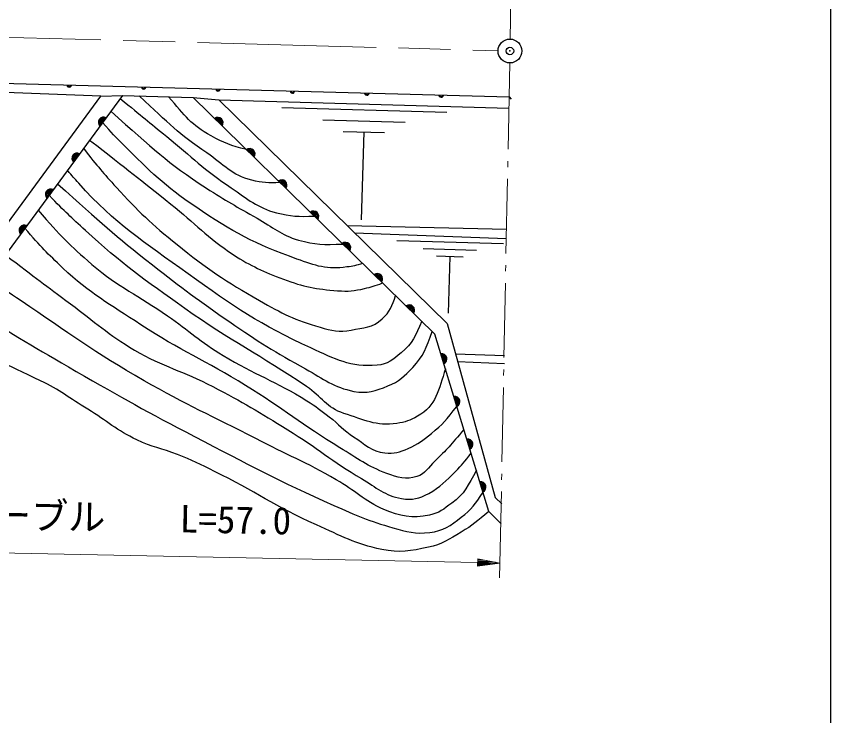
# Model space of a CAD drawing. Units: millimetres, scale not verified. Extents: x 40000 to 680000, y 20000 to 380000.
# Drawn here: x 524277 to 579000, y 260799 to 307773 of the extents above; entities that cross this region are included whole.
import ezdxf
from ezdxf.enums import TextEntityAlignment as Align

# ---------------------------------------------------------------- set-up
doc = ezdxf.new("R2010")
doc.units = ezdxf.units.MM
doc.header["$LTSCALE"] = 1000
doc.header["$PDMODE"] = 32
doc.header["$PDSIZE"] = 500
doc.linetypes.add('CHAIN', pattern=[18.5, 12, -1.5, 3.5, -1.5])
for name, color, linetype, lineweight in [('M-BGD', 7, 'Continuous', 25), ('M-BGD-HTXT', 7, 'Continuous', 13), ('M-BMK', 2, 'CHAIN', 13), ('M-BMK-SRVR', 3, 'Continuous', 25), ('M-STR-HTXT', 7, 'Continuous', 13), ('M-TTL-BAND', 7, 'Continuous', 25)]:
    doc.layers.add(name, color=color, linetype=linetype, lineweight=lineweight)
doc.layers.add('M-OTRS', color=6, linetype='Continuous')
doc.styles.add('ＭＳ ゴシック', font='')
doc.styles.get('ＭＳ ゴシック').set_extended_font_data('MS Gothic')

msp = doc.modelspace()

# ---------------------------------------------------------------- linework, layer by layer
at = {"layer": 'M-BGD'}
for p, q in [((537879, 302157), (557378, 301608)), ((557387, 302358), (557533, 302204)), ((542123, 301637), (553205, 301326)), ((544873, 300821), (550414, 300665)), ((546237, 300043), (549008, 299965)), ((547622, 300004), (547456, 294093)), ((546500, 293714), (557233, 293478)), ((547001, 293223), (557222, 292849)), ((549844, 292705), (557012, 292503)), ((551623, 292177), (555207, 292076)), ((552505, 291674), (554297, 291623)), ((553401, 291648), (553294, 287825)), ((553782, 285112), (557081, 284999)), ((553928, 284587), (557072, 284449))]:
    msp.add_line(p, q, dxfattribs=at)
for points in [[(499920, 303744), (508283, 303688), (557387, 302358)], [(497705, 303048), (498583, 302959), (499130, 297554), (517637, 285635), (529968, 302415), (531405, 302452)], [(529968, 302415), (516574, 302924), (498583, 302959)], [(531405, 302452), (518134, 284410), (498543, 297007), (498032, 302497)], [(531405, 302452), (536170, 302321), (537879, 302157), (553224, 287129), (556458, 275449), (556895, 275036)], [(556861, 273674), (556036, 274523), (552409, 286425), (536170, 302321)]]:
    msp.add_lwpolyline(points, dxfattribs=at)
for centre, radius, start, end in [((527837, 303158), 150, 178.4485, 358.4485), ((527837, 303158), 120, 178.4485, 358.4485), ((527837, 303158), 100, 178.4485, 358.4485), ((527837, 303158), 100, 178.4485, 358.4485), ((527837, 303158), 100, 178.4485, 358.4485), ((527837, 303158), 100, 178.4485, 358.4485), ((532835, 303023), 150, 178.4485, 358.4485), ((532835, 303023), 120, 178.4485, 358.4485), ((532835, 303023), 100, 178.4485, 358.4485), ((532835, 303023), 100, 178.4485, 358.4485), ((532835, 303023), 100, 178.4485, 358.4485), ((532835, 303023), 100, 178.4485, 358.4485), ((537833, 302888), 150, 178.4485, 358.4485), ((537833, 302888), 120, 178.4485, 358.4485), ((537833, 302888), 100, 178.4485, 358.4485), ((537833, 302888), 100, 178.4485, 358.4485), ((537833, 302888), 100, 178.4485, 358.4485), ((537833, 302888), 100, 178.4485, 358.4485), ((542831, 302752), 150, 178.4485, 358.4485), ((542831, 302752), 120, 178.4485, 358.4485), ((542831, 302752), 100, 178.4485, 358.4485), ((542831, 302752), 100, 178.4485, 358.4485), ((542831, 302752), 100, 178.4485, 358.4485), ((542831, 302752), 100, 178.4485, 358.4485), ((547829, 302617), 150, 178.4485, 358.4485), ((547829, 302617), 120, 178.4485, 358.4485), ((547829, 302617), 100, 178.4485, 358.4485), ((547829, 302617), 100, 178.4485, 358.4485), ((547829, 302617), 100, 178.4485, 358.4485), ((547829, 302617), 100, 178.4485, 358.4485), ((552828, 302482), 150, 178.4485, 358.4485), ((552828, 302482), 120, 178.4485, 358.4485), ((552828, 302482), 100, 178.4485, 358.4485), ((552828, 302482), 100, 178.4485, 358.4485), ((552828, 302482), 100, 178.4485, 358.4485), ((552828, 302482), 100, 178.4485, 358.4485), ((530146, 300649), 354, 62.46, 224.8651), ((537820, 300630), 354, 324.4085, 126.8136), ((530146, 300649), 283, 64.684, 222.6411), ((530146, 300649), 212, 68.4303, 218.8948), ((530146, 300649), 142, 76.1421, 211.1831), ((530146, 300649), 100, 86.4597, 200.8654), ((530146, 300649), 100, 86.4597, 200.8654), ((537820, 300630), 283, 326.6325, 124.5896), ((537820, 300630), 212, 330.3788, 120.8433), ((537820, 300630), 142, 338.0906, 113.1316), ((537820, 300630), 100, 348.4082, 102.8139), ((537820, 300630), 100, 348.4082, 102.8139), ((539964, 298531), 354, 324.4085, 126.8136), ((539964, 298531), 283, 326.6325, 124.5896), ((528369, 298232), 354, 62.46, 224.8651), ((528369, 298232), 283, 64.684, 222.6411), ((528369, 298232), 212, 68.4303, 218.8948), ((528369, 298232), 142, 76.1421, 211.1831), ((528369, 298232), 100, 86.4597, 200.8654), ((528369, 298232), 100, 86.4597, 200.8654), ((539964, 298531), 212, 330.3788, 120.8433), ((539964, 298531), 142, 338.0906, 113.1316), ((539964, 298531), 100, 348.4082, 102.8139), ((539964, 298531), 100, 348.4082, 102.8139), ((542108, 296433), 354, 324.4085, 126.8136), ((542108, 296433), 283, 326.6325, 124.5896), ((542108, 296433), 212, 330.3788, 120.8433), ((526591, 295816), 354, 62.46, 224.8651), ((526591, 295816), 283, 64.684, 222.6411), ((542108, 296433), 142, 338.0906, 113.1316), ((542108, 296433), 100, 348.4082, 102.8139), ((542108, 296433), 100, 348.4082, 102.8139), ((526591, 295816), 212, 68.4303, 218.8948), ((526591, 295816), 142, 76.1421, 211.1831), ((526591, 295816), 100, 86.4597, 200.8654), ((526591, 295816), 100, 86.4597, 200.8654), ((544251, 294334), 354, 324.4085, 126.8136), ((544251, 294334), 283, 326.6325, 124.5896), ((544251, 294334), 212, 330.3788, 120.8433), ((544251, 294334), 142, 338.0906, 113.1316), ((544251, 294334), 100, 348.4082, 102.8139), ((544251, 294334), 100, 348.4082, 102.8139), ((524813, 293399), 354, 62.46, 224.8651), ((524813, 293399), 283, 64.684, 222.6411), ((524813, 293399), 212, 68.4303, 218.8948), ((524813, 293399), 142, 76.1421, 211.1831), ((524813, 293399), 100, 86.4597, 200.8654), ((524813, 293399), 100, 86.4597, 200.8654), ((546395, 292236), 354, 324.4085, 126.8136), ((546395, 292236), 283, 326.6325, 124.5896), ((546395, 292236), 212, 330.3788, 120.8433), ((546395, 292236), 142, 338.0906, 113.1316), ((546395, 292236), 100, 348.4082, 102.8139), ((546395, 292236), 100, 348.4082, 102.8139), ((548539, 290137), 354, 324.4085, 126.8136), ((548539, 290137), 283, 326.6325, 124.5896), ((548539, 290137), 212, 330.3788, 120.8433), ((548539, 290137), 142, 338.0906, 113.1316), ((548539, 290137), 100, 348.4082, 102.8139), ((548539, 290137), 100, 348.4082, 102.8139), ((550683, 288038), 354, 324.4085, 126.8136), ((550683, 288038), 283, 326.6325, 124.5896), ((550683, 288038), 212, 330.3788, 120.8433), ((550683, 288038), 142, 338.0906, 113.1316), ((550683, 288038), 100, 348.4082, 102.8139), ((550683, 288038), 100, 348.4082, 102.8139), ((552859, 284763), 354, 295.7482, 98.1533), ((552859, 284763), 283, 297.9722, 95.9293), ((552859, 284763), 212, 301.7185, 92.183), ((552859, 284763), 142, 309.4303, 84.4712), ((552859, 284763), 100, 319.7479, 74.1536), ((552859, 284763), 100, 319.7479, 74.1536), ((553733, 281893), 354, 295.7482, 98.1533), ((553733, 281893), 283, 297.9722, 95.9293), ((553733, 281893), 212, 301.7185, 92.183), ((553733, 281893), 142, 309.4303, 84.4712), ((553733, 281893), 100, 319.7479, 74.1536), ((553733, 281893), 100, 319.7479, 74.1536), ((554608, 279023), 354, 295.7482, 98.1533), ((554608, 279023), 283, 297.9722, 95.9293), ((554608, 279023), 212, 301.7185, 92.183), ((554608, 279023), 142, 309.4303, 84.4712), ((554608, 279023), 100, 319.7479, 74.1536), ((554608, 279023), 100, 319.7479, 74.1536), ((555483, 276154), 354, 295.7482, 98.1533), ((555483, 276154), 283, 297.9722, 95.9293), ((555483, 276154), 212, 301.7185, 92.183), ((555483, 276154), 142, 309.4303, 84.4712), ((555483, 276154), 100, 319.7479, 74.1536), ((555483, 276154), 100, 319.7479, 74.1536)]:
    msp.add_arc(centre, radius, start, end, dxfattribs=at)
for points, knots in [([(531265, 302261), (532771, 301008), (533160, 300689), (534385, 299694), (536064, 298331), (536918, 297445), (538720, 296248), (539849, 295499), (540448, 294914), (541762, 294582), (542731, 294338), (543203, 294309), (544311, 294352)], [0, 0, 0, 0, 1, 1, 1, 2, 2, 2, 3, 3, 3, 4, 4, 4, 4]), ([(542015, 296599), (541192, 296553), (540829, 296600), (540095, 296766), (538754, 297070), (538226, 297824), (537087, 298594), (535165, 299894), (534566, 300539), (532543, 302421)], [0, 0, 0, 0, 1, 1, 1, 2, 2, 2, 3, 3, 3, 3]), ([(539750, 298817), (538670, 299095), (538247, 299261), (537372, 299737), (536039, 300463), (535619, 301078), (534510, 302367)], [0, 0, 0, 0, 1, 1, 1, 2, 2, 2, 2]), ([(530627, 301394), (533518, 298852), (534351, 297981), (537054, 296232), (538351, 295394), (539108, 294972), (540451, 294210), (541520, 293605), (542053, 293086), (543234, 292746), (544363, 292422), (544922, 292431), (546230, 292473)], [0, 0, 0, 0, 1, 1, 1, 2, 2, 2, 3, 3, 3, 4, 4, 4, 4]), ([(547553, 291178), (547103, 291017), (546908, 290998), (546485, 290935), (545175, 290737), (544383, 291020), (543137, 291468), (540324, 292479), (538805, 293290), (536334, 294971), (534278, 296369), (533250, 297347), (531506, 299120), (530934, 299701), (530724, 299900), (530072, 300639)], [0, 0, 0, 0, 1, 1, 1, 2, 2, 2, 3, 3, 3, 4, 4, 4, 5, 5, 5, 5]), ([(529203, 299458), (531861, 297386), (532543, 296859), (534660, 295165), (536307, 293847), (537090, 292918), (538858, 291768), (540087, 290968), (540862, 290645), (542231, 290118), (543587, 289595), (544421, 289457), (545870, 289341), (546572, 289285), (546979, 289335), (547666, 289487), (548156, 289595), (548347, 289654), (548894, 289865)], [0, 0, 0, 0, 1, 1, 1, 2, 2, 2, 3, 3, 3, 4, 4, 4, 5, 5, 5, 6, 6, 6, 6]), ([(528796, 298905), (529785, 297633), (530101, 297272), (531000, 296281), (532469, 294662), (533374, 293817), (535077, 292447), (537113, 290809), (538338, 289979), (540609, 288686), (542121, 287825), (543008, 287354), (544685, 286891), (545474, 286673), (545967, 286549), (546772, 286696), (547624, 286853), (548227, 286856), (548859, 287449), (549374, 287932), (549539, 288321), (549766, 289012)], [0, 0, 0, 0, 1, 1, 1, 2, 2, 2, 3, 3, 3, 4, 4, 4, 5, 5, 5, 6, 6, 6, 7, 7, 7, 7]), ([(551524, 287290), (551089, 286320), (550914, 285795), (550145, 285180), (549585, 284733), (549233, 284388), (548519, 284331), (546732, 284187), (545709, 284749), (544079, 285495), (540657, 287061), (538877, 288264), (535829, 290470), (532808, 292656), (530966, 293783), (528477, 296560), (528174, 296898), (528047, 297013), (527717, 297438)], [0, 0, 0, 0, 1, 1, 1, 2, 2, 2, 3, 3, 3, 4, 4, 4, 5, 5, 5, 6, 6, 6, 6]), ([(527044, 296523), (530029, 293858), (530846, 293096), (533427, 291076), (535412, 289523), (536545, 288675), (538619, 287242), (540546, 285913), (541664, 285216), (543715, 284088), (544941, 283414), (545592, 282847), (546966, 282584), (547852, 282414), (548412, 282606), (549247, 282948), (550000, 283255), (550360, 283597), (550921, 284185), (551663, 284962), (551812, 285498), (552225, 286605)], [0, 0, 0, 0, 1, 1, 1, 2, 2, 2, 3, 3, 3, 4, 4, 4, 5, 5, 5, 6, 6, 6, 7, 7, 7, 7]), ([(553115, 284106), (552643, 282692), (552509, 281601), (551237, 280909), (550734, 280636), (550420, 280507), (549854, 280424), (548450, 280220), (547638, 280673), (546287, 281104), (545141, 281468), (544784, 282226), (543788, 282899), (540640, 285025), (538702, 285953), (535603, 288148), (532896, 290065), (531360, 291141), (528922, 293389), (527945, 294289), (527594, 294599), (526477, 295752)], [0, 0, 0, 0, 1, 1, 1, 2, 2, 2, 3, 3, 3, 4, 4, 4, 5, 5, 5, 6, 6, 6, 7, 7, 7, 7]), ([(525737, 294746), (527298, 292974), (527833, 292409), (529359, 291109), (531183, 289553), (532468, 289029), (534438, 287663), (535912, 286641), (536633, 285911), (538175, 284994), (540322, 283716), (541674, 283261), (543804, 281953), (544421, 281574), (544731, 281307), (545308, 280869), (545966, 280370), (546249, 279975), (546942, 279526), (547718, 279024), (548127, 278547), (549045, 278443), (549665, 278372), (550036, 278514), (550614, 278750), (551282, 279023), (551599, 279307), (552167, 279753), (552936, 280356), (553172, 280689), (553888, 281571)], [0, 0, 0, 0, 1, 1, 1, 2, 2, 2, 3, 3, 3, 4, 4, 4, 5, 5, 5, 6, 6, 6, 7, 7, 7, 8, 8, 8, 9, 9, 9, 10, 10, 10, 10]), ([(554358, 280029), (553471, 278990), (553225, 278663), (552393, 277893), (551940, 277473), (551785, 277044), (551196, 276857), (550439, 276617), (549919, 276792), (549174, 277068), (547856, 277556), (547218, 278064), (546020, 278798), (543493, 280348), (542202, 281411), (539687, 282980), (536992, 284661), (535301, 285307), (532650, 287056), (530538, 288450), (529253, 289132), (527409, 290866), (526356, 291857), (525961, 292246), (524858, 293551)], [0, 0, 0, 0, 1, 1, 1, 2, 2, 2, 3, 3, 3, 4, 4, 4, 5, 5, 5, 6, 6, 6, 7, 7, 7, 8, 8, 8, 8]), ([(523538, 291756), (525652, 290148), (526195, 289733), (527919, 288464), (529586, 287236), (530427, 286404), (532214, 285358), (534171, 284211), (535468, 283957), (537479, 282907), (539497, 281854), (540584, 281183), (542526, 279996), (544504, 278786), (545476, 277892), (547476, 276720), (548489, 276126), (549012, 275584), (550169, 275385), (550882, 275263), (551354, 275380), (551989, 275725), (552788, 276159), (553148, 276556), (553784, 277205), (554227, 277657), (554385, 277837), (554846, 278429)], [0, 0, 0, 0, 1, 1, 1, 2, 2, 2, 3, 3, 3, 4, 4, 4, 5, 5, 5, 6, 6, 6, 7, 7, 7, 8, 8, 8, 9, 9, 9, 9]), ([(555194, 277286), (554621, 276246), (554412, 275709), (553542, 275070), (553005, 274676), (552689, 274403), (552037, 274269), (550858, 274026), (550087, 274185), (548980, 274657), (547626, 275235), (547055, 275914), (545777, 276647), (543719, 277828), (542477, 278326), (540366, 279413), (537435, 280923), (535733, 281660), (532869, 283295), (529524, 285205), (527795, 286516), (524595, 288658), (523722, 289242), (523441, 289426), (522364, 290161)], [0, 0, 0, 0, 1, 1, 1, 2, 2, 2, 3, 3, 3, 4, 4, 4, 5, 5, 5, 6, 6, 6, 7, 7, 7, 8, 8, 8, 8]), ([(520992, 288296), (524495, 286149), (525422, 285585), (528307, 283926), (531374, 282163), (533099, 281184), (536241, 279559), (539867, 277684), (541873, 276571), (545607, 274924), (547128, 274254), (547986, 273865), (549587, 273420), (550526, 273159), (551094, 272992), (552062, 273104), (552971, 273210), (553450, 273562), (554173, 274124), (554864, 274660), (555103, 275006), (555643, 275813)], [0, 0, 0, 0, 1, 1, 1, 2, 2, 2, 3, 3, 3, 4, 4, 4, 5, 5, 5, 6, 6, 6, 7, 7, 7, 7]), ([(556036, 274523), (555228, 273830), (554952, 273597), (554173, 273129), (553359, 272639), (552893, 272311), (551965, 272110), (550769, 271850), (550034, 271721), (548835, 271964), (547039, 272329), (546120, 272876), (544443, 273614), (541680, 274830), (540316, 275888), (537600, 277205), (536635, 277673), (536098, 277948), (535101, 278346), (534054, 278763), (533398, 278825), (532383, 279316), (531015, 279978), (530380, 280586), (529084, 281379), (527847, 282135), (527210, 282663), (525905, 283295), (523574, 284425), (522237, 285001), (519815, 285916), (519639, 285982), (519582, 286007), (519365, 286084)], [0, 0, 0, 0, 1, 1, 1, 2, 2, 2, 3, 3, 3, 4, 4, 4, 5, 5, 5, 6, 6, 6, 7, 7, 7, 8, 8, 8, 9, 9, 9, 10, 10, 10, 11, 11, 11, 11])]:
    msp.add_open_spline(points, degree=3, knots=knots, dxfattribs=at)
at = {"layer": 'M-BGD-HTXT'}
for p, q in [((557548, 311074), (557461, 306242)), ((557431, 304642), (557318, 298846)), ((557302, 298046), (557295, 297646)), ((557279, 296846), (557181, 291847)), ((557166, 291047), (557158, 290647)), ((557142, 289848), (557045, 284848)), ((557029, 284049), (557021, 283649)), ((557006, 282849), (556908, 277850)), ((556893, 277050), (556885, 276650)), ((556869, 275850), (556756, 270054))]:
    msp.add_line(p, q, dxfattribs=at)
at = {"layer": 'M-BMK'}
msp.add_lwpolyline([(462060, 301560), (465693, 302528), (469672, 303460), (474668, 304476), (480171, 305407), (486352, 306169), (492448, 306677), (496596, 306931), (499475, 307016), (556647, 305463)], dxfattribs=at)
at = {"layer": 'M-BMK-SRVR'}
msp.add_circle((557447, 305442), 800, dxfattribs=at)
at = {"layer": 'M-OTRS'}
msp.add_point((557447, 305442), dxfattribs=at)
at = {"layer": 'M-STR-HTXT'}
for p, q in [((555276, 271084), (500898, 272179)), ((555281, 271334), (555271, 270834)), ((556776, 271054), (555271, 270834)), ((555572, 270878), (555272, 270884)), ((555273, 270934), (555873, 270922)), ((556174, 270966), (555274, 270984)), ((555275, 271034), (556475, 271010)), ((556776, 271054), (555276, 271084)), ((555277, 271134), (556477, 271110)), ((556178, 271166), (555278, 271184)), ((555279, 271234), (555879, 271222)), ((555580, 271278), (555280, 271284)), ((556776, 271054), (555281, 271334))]:
    msp.add_line(p, q, dxfattribs=at)
at = {"layer": 'M-TTL-BAND'}
msp.add_line((579000, 20000), (579000, 370000), dxfattribs=at)

# ---------------------------------------------------------------- texts
at = {"layer": 'M-STR-HTXT', "style": 'ＭＳ ゴシック'}
msp.add_text('ガードケーブル\u3000\u3000L=57.0', height=1833, rotation=358.847, dxfattribs=at).set_placement((527727, 272719), align=Align.BOTTOM_CENTER)

doc.saveas('drawing.dxf')
